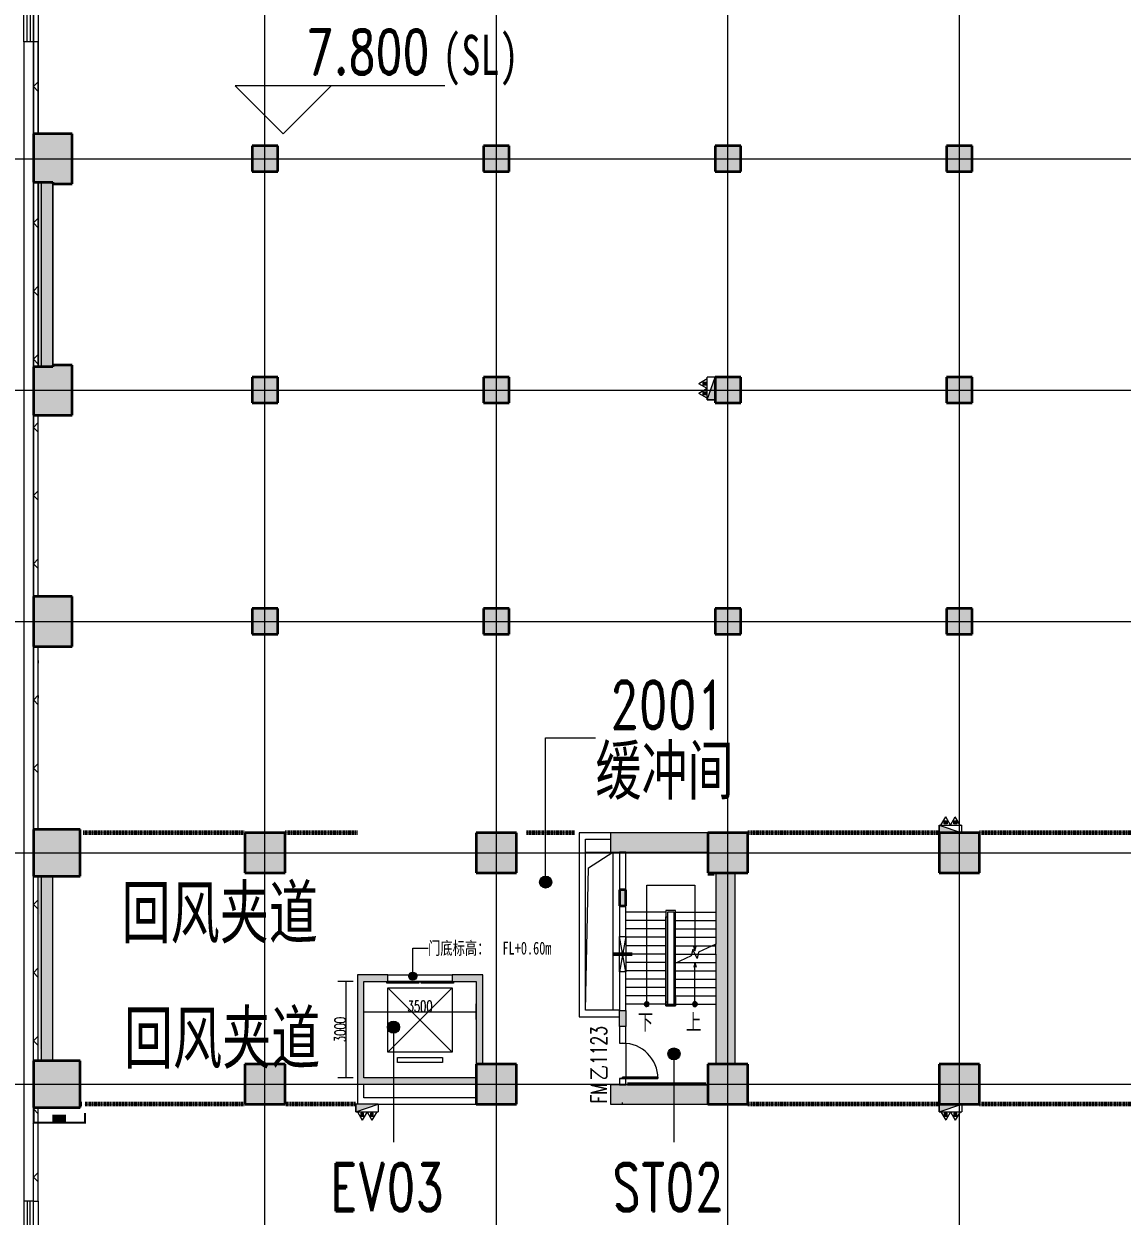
# Model space of a CAD drawing. Header units: millimetres. Extents: x -172041 to 399210, y -31706 to 192400.
# Drawn here: x -300 to 33864, y 39092 to 76200 of the extents above; entities that cross this region are included whole.
import ezdxf

# ---------------------------------------------------------------- set-up
doc = ezdxf.new("R2010")
doc.units = ezdxf.units.MM
for name, pattern in [('划线', [6.36, 3.18, -3.18]), ('架空线', [3.97, 2.38, -1.59]), ('轴网线', [22.04, 18.38, -1.83, 0, -1.83])]:
    doc.linetypes.add(name, pattern=pattern)
doc.layers.get('0').update_dxf_attribs({"color": 8})
doc.layers.get('Defpoints').update_dxf_attribs({"color": 8})
doc.layers.add('0-DIM', color=1, linetype='Continuous')
for name, color, linetype, lineweight in [('A-ANNO-DIMS', 8, 'Continuous', 9), ('A-ANNO-NOTE', 8, 'Continuous', 5), ('A-AREA', 8, 'Continuous', 5), ('A-AREA-IDEN', 8, 'Continuous', 9), ('A-DETL-GENF', 8, 'Continuous', 18), ('A-DOOR', 8, 'Continuous', 5), ('A-DOOR-IDEN', 8, 'Continuous', 9), ('A-DOOR-OPNG', 8, 'Continuous', 5), ('A-FLOR', 8, 'Continuous', 5), ('A-FLOR-HRAL', 8, 'Continuous', 5), ('A-GENM', 8, 'Continuous', 5), ('A-GLAZ', 8, 'Continuous', 5), ('A-WALL', 8, 'Continuous', 5), ('A-WALL-FNSH', 8, 'Continuous', 9), ('A-WALL-PATT', 8, 'Continuous', 9), ('G-ANNO-TEXT', 8, 'Continuous', 9), ('M-EQPM', 8, 'Continuous', 5), ('S-COLS', 8, 'Continuous', 5), ('S-GRID', 8, 'Continuous', 9), ('S-STRS', 8, 'Continuous', 5), ('S-STRS-MBND', 8, 'Continuous', 5)]:
    doc.layers.add(name, color=color, linetype=linetype, lineweight=lineweight)
doc.styles.add('Arial', font='arial.ttf', dxfattribs={"width": 0.5, "height": 200})
doc.styles.add('RomanD', font='romand__.ttf', dxfattribs={"width": 0.7, "height": 1500})
doc.styles.add('RomanD_1', font='romand__.ttf', dxfattribs={"width": 0.7, "height": 1400})
doc.styles.add('RomanD_2', font='romand__.ttf', dxfattribs={"width": 0.65, "height": 350})
doc.styles.add('RomanD_4', font='romand__.ttf', dxfattribs={"width": 0.7, "height": 500})
doc.styles.add('仿宋', font='', dxfattribs={"width": 0.7, "height": 500})
doc.styles.add('仿宋_2', font='', dxfattribs={"width": 0.7, "height": 1500})
doc.styles.add('仿宋_4', font='', dxfattribs={"width": 0.7, "height": 1600})
doc.styles.add('仿宋_7', font='', dxfattribs={"width": 0.7, "height": 1250})
doc.styles.add('仿宋_8', font='', dxfattribs={"width": 0.7, "height": 400})
doc.styles.add('微软雅黑', font='Microsoft YaHei.ttf', dxfattribs={"width": 0.7, "height": 500})
doc.styles.get('仿宋').set_extended_font_data('FangSong')
doc.styles.get('仿宋_2').set_extended_font_data('FangSong')
doc.styles.get('仿宋_4').set_extended_font_data('FangSong')
doc.styles.get('仿宋_7').set_extended_font_data('FangSong')
doc.styles.get('仿宋_8').set_extended_font_data('FangSong')
doc.dimstyles.new('0_5', dxfattribs={"dimscale": 304.8, "dimtxt": 351.251157, "dimasz": 0, "dimexe": 0.82021, "dimexo": 0.0625, "dimgap": 0, "dimtad": 1, "dimdec": 0, "dimzin": 0, "dimdsep": 46, "dimtxsty": 'RomanD_2', "dimblk1": 'NONE', "dimblk2": 'NONE', "dimsah": 1, "dimcen": 0.09, "dimazin": 0, "dimtfac": 1, "dimtdec": 4, "dimtix": 1, "dimtmove": 0, "dimatfit": 3, "dimfxl": 0.82021, "dimfxlon": 1, "dimtvp": 1, "dimtolj": 1, "dimtzin": 0, "dimlwd": 18, "dimlwe": 18, "dimarcsym": 2})
doc.dimstyles.new('HOOKUP-DIM', dxfattribs={"dimscale": 25, "dimtxt": 200, "dimasz": 2.5, "dimexe": 1.25, "dimexo": 0.625, "dimtad": 1, "dimdec": 0, "dimrnd": 5, "dimtxsty": 'Arial', "dimblk": 'ARCHTICK', "dimcen": 2.5, "dimclrt": 1, "dimadec": 0, "dimazin": 0, "dimtfac": 1, "dimtdec": 0, "dimtmove": 0, "dimatfit": 3, "dimfxl": 100, "dimtfill": 2, "dimtfillclr": 7, "dimarcsym": 1})
pattern_1 = [(45, (-5e-09, 2e-10), (-1060.66, 1060.66), []), (135, (-5e-09, 2e-10), (-1060.66, -1060.66), [])]

# ---------------------------------------------------------------- blocks, each defined once
blk = doc.blocks.new('X-ST-F3-02-C-001_HLP2_rvt-1-LAY-2F-1_500-A')
at = {"layer": 'S-COLS', "true_color": 0xc0c0c0}
for points in [[(700, 71225), (1200, 71225), (1200, 72775), (0, 72775), (0, 71275), (600, 71275), (600, 71225)], [(7600, 71600), (7600, 72400), (6800, 72400), (6800, 71600)], [(14800, 71600), (14800, 72400), (14000, 72400), (14000, 71600)], [(21200, 71600), (22000, 71600), (22000, 72400), (21200, 72400)], [(29200, 71600), (29200, 72400), (28400, 72400), (28400, 71600)], [(48, 64025), (1200, 64025), (1200, 65575), (600, 65575), (600, 65525), (0, 65525), (0, 64025)], [(7600, 64400), (7600, 65200), (6800, 65200), (6800, 64400)], [(14800, 64400), (14800, 65200), (14000, 65200), (14000, 64400)], [(21825, 64400), (22000, 64400), (22000, 65200), (21200, 65200), (21200, 64400)], [(29200, 64400), (29200, 65200), (28400, 65200), (28400, 64400)], [(0, 56825), (1200, 56825), (1200, 58375), (0, 58375)], [(7600, 57200), (7600, 58000), (6800, 58000), (6800, 57200)], [(14800, 57200), (14800, 58000), (14000, 58000), (14000, 57200)], [(21200, 57200), (22000, 57200), (22000, 58000), (21200, 58000)], [(29200, 57200), (29200, 58000), (28400, 58000), (28400, 57200)], [(600, 49675), (1450, 49675), (1450, 51125), (0, 51125), (0, 49675), (250, 49675)], [(7825, 49775), (7825, 51025), (6575, 51025), (6575, 49775)], [(15025, 49775), (15025, 51025), (13775, 51025), (13775, 49775)], [(21825, 49775), (22225, 49775), (22225, 51025), (20975, 51025), (20975, 49775), (21323, 49775)], [(29425, 49775), (29425, 51025), (28175, 51025), (28175, 49775)], [(18260, 48750), (18425, 48750), (18425, 49250), (18225, 49250), (18225, 48750)], [(600, 42475), (1450, 42475), (1450, 43925), (0, 43925), (0, 42475), (250, 42475)], [(7825, 42575), (7825, 43825), (6575, 43825), (6575, 42575)], [(13775, 42575), (15025, 42575), (15025, 43825), (13775, 43825), (13775, 43400)], [(21825, 42575), (22225, 42575), (22225, 43825), (20975, 43825), (20975, 42575), (21225, 42575)], [(29425, 42575), (29425, 43825), (28175, 43825), (28175, 42575)]]:
    blk.add_hatch(color=9, dxfattribs=at).paths.add_polyline_path(points, flags=0)
at = {"layer": 'S-COLS', "true_color": 0x808080}
blk.add_hatch(color=8, dxfattribs=at).paths.add_polyline_path([(18300, 44990), (18425, 44990), (18425, 45490), (18225, 45490), (18225, 44990)], flags=0)
at = {"layer": 'S-COLS', "color": 7, "lineweight": 35}
for p, q in [((1200, 72775), (0, 72775)), ((0, 72775), (0, 71275)), ((1200, 71225), (1200, 72775)), ((7600, 72400), (6800, 72400)), ((6800, 72400), (6800, 71600)), ((7600, 71600), (7600, 72400)), ((14800, 72400), (14000, 72400)), ((14000, 72400), (14000, 71600)), ((14800, 71600), (14800, 72400)), ((22000, 72400), (21200, 72400)), ((21200, 72400), (21200, 71600)), ((22000, 71600), (22000, 72400)), ((29200, 72400), (28400, 72400)), ((28400, 72400), (28400, 71600)), ((29200, 71600), (29200, 72400)), ((0, 71275), (600, 71275)), ((600, 71275), (600, 71225)), ((6800, 71600), (7600, 71600)), ((14000, 71600), (14800, 71600)), ((21200, 71600), (22000, 71600)), ((28400, 71600), (29200, 71600)), ((600, 71225), (1200, 71225)), ((600, 65525), (0, 65525)), ((0, 65525), (0, 64025)), ((1200, 65575), (600, 65575)), ((600, 65575), (600, 65525)), ((1200, 64025), (1200, 65575)), ((7600, 65200), (6800, 65200)), ((6800, 65200), (6800, 64400)), ((7600, 64400), (7600, 65200)), ((14800, 65200), (14000, 65200)), ((14000, 65200), (14000, 64400)), ((14800, 64400), (14800, 65200)), ((22000, 65200), (21200, 65200)), ((21200, 65200), (21200, 64400)), ((22000, 64400), (22000, 65200)), ((29200, 65200), (28400, 65200)), ((28400, 65200), (28400, 64400)), ((29200, 64400), (29200, 65200)), ((6800, 64400), (7600, 64400)), ((14000, 64400), (14800, 64400)), ((21200, 64400), (22000, 64400)), ((28400, 64400), (29200, 64400)), ((0, 64025), (1200, 64025)), ((1200, 58375), (0, 58375)), ((0, 58375), (0, 56825)), ((1200, 56825), (1200, 58375)), ((7600, 58000), (6800, 58000)), ((6800, 58000), (6800, 57200)), ((7600, 57200), (7600, 58000)), ((14800, 58000), (14000, 58000)), ((14000, 58000), (14000, 57200)), ((14800, 57200), (14800, 58000)), ((22000, 58000), (21200, 58000)), ((21200, 58000), (21200, 57200)), ((22000, 57200), (22000, 58000)), ((29200, 58000), (28400, 58000)), ((28400, 58000), (28400, 57200)), ((29200, 57200), (29200, 58000)), ((6800, 57200), (7600, 57200)), ((14000, 57200), (14800, 57200)), ((21200, 57200), (22000, 57200)), ((28400, 57200), (29200, 57200)), ((0, 56825), (1200, 56825)), ((1450, 51125), (0, 51125)), ((0, 51125), (0, 49675)), ((1450, 49675), (1450, 51125)), ((7825, 51025), (6575, 51025)), ((6575, 51025), (6575, 49775)), ((7825, 49775), (7825, 51025)), ((15025, 51025), (13775, 51025)), ((13775, 51025), (13775, 49775)), ((15025, 49775), (15025, 51025)), ((22225, 51025), (20975, 51025)), ((20975, 51025), (20975, 49775)), ((22225, 49775), (22225, 51025)), ((29425, 51025), (28175, 51025)), ((28175, 51025), (28175, 49775)), ((29425, 49775), (29425, 51025)), ((6575, 49775), (7825, 49775)), ((13775, 49775), (15025, 49775)), ((20975, 49775), (22225, 49775)), ((28175, 49775), (29425, 49775)), ((0, 49675), (1450, 49675)), ((18225, 49250), (18225, 48750)), ((18425, 49250), (18225, 49250)), ((18425, 48750), (18425, 49250)), ((18225, 48750), (18425, 48750)), ((1450, 43925), (0, 43925)), ((0, 43925), (0, 42475)), ((1450, 42475), (1450, 43925)), ((7825, 43825), (6575, 43825)), ((6575, 43825), (6575, 42575)), ((7825, 42575), (7825, 43825)), ((15025, 43825), (13775, 43825)), ((13775, 43825), (13775, 42575)), ((15025, 42575), (15025, 43825)), ((22225, 43825), (20975, 43825)), ((20975, 43825), (20975, 42575)), ((22225, 42575), (22225, 43825)), ((29425, 43825), (28175, 43825)), ((28175, 43825), (28175, 42575)), ((29425, 42575), (29425, 43825)), ((0, 42475), (1450, 42475)), ((6575, 42575), (7825, 42575)), ((13775, 42575), (15025, 42575)), ((20975, 42575), (22225, 42575)), ((28175, 42575), (29425, 42575))]:
    blk.add_line(p, q, dxfattribs=at)
at = {"layer": 'S-COLS', "color": 7, "lineweight": 15}
for p, q in [((18225, 44990), (18225, 45490)), ((18225, 45490), (18425, 45490)), ((18425, 45490), (18425, 44990)), ((18425, 44990), (18225, 44990))]:
    blk.add_line(p, q, dxfattribs=at)
blk = doc.blocks.new('栏杆扶手 - 栏杆扶手-866605-LAY-2F-1_500-A')
at = {"layer": 'A-FLOR-HRAL', "lineweight": 15}
for p, q in [((19675, 48600), (19675, 48410)), ((19975, 48600), (19675, 48600)), ((19725, 48550), (19725, 48410)), ((19925, 48550), (19725, 48550)), ((19925, 46947), (19925, 48550)), ((19975, 48550), (19975, 48600)), ((19975, 48550), (19975, 48600)), ((19975, 48550), (19975, 48600)), ((19975, 46970), (19975, 48550))]:
    blk.add_line(p, q, dxfattribs=at)
blk = doc.blocks.new('顶部扶栏类型 - 顶部扶栏_内部_-866613-LAY-2F-1_500-A')
at = {"layer": 'A-FLOR-HRAL', "lineweight": 15}
for p, q in [((19675, 48410), (19725, 48410)), ((19675, 45765), (19675, 48410)), ((19725, 48410), (19725, 45765)), ((19675, 45765), (19725, 45765)), ((19675, 45640), (19675, 45765)), ((19725, 45765), (19725, 45690)), ((19725, 45690), (19800, 45690)), ((19800, 45690), (19925, 45690)), ((19975, 45690), (19975, 45640)), ((19800, 45640), (19675, 45640)), ((19975, 45640), (19800, 45640))]:
    blk.add_line(p, q, dxfattribs=at)
blk = doc.blocks.new('顶部扶栏类型 - 顶部扶栏_内部_-V7-LAY-2F-1_500-A')
at = {"layer": 'A-FLOR-HRAL', "lineweight": 15}
for p, q in [((19675, 48410), (19675, 45765)), ((19725, 48410), (19725, 45765)), ((19675, 45765), (19675, 45640)), ((19700, 45690), (19800, 45690)), ((19800, 45690), (19925, 45690)), ((19975, 45690), (19975, 45640)), ((19675, 45640), (19800, 45640)), ((19800, 45640), (19975, 45640))]:
    blk.add_line(p, q, dxfattribs=at)
blk = doc.blocks.new('顶部扶栏类型 - 顶部扶栏_内部_-866700-LAY-2F-1_500-A')
at = {"layer": 'A-FLOR-HRAL', "lineweight": 15}
for p, q in [((19925, 45910), (19975, 45910)), ((19925, 45690), (19925, 45910)), ((19975, 45690), (19925, 45690)), ((19975, 45910), (19975, 45690))]:
    blk.add_line(p, q, dxfattribs=at)
blk = doc.blocks.new('顶部扶栏类型 - 顶部扶栏_内部_-V8-LAY-2F-1_500-A')
at = {"layer": 'A-FLOR-HRAL', "lineweight": 15}
for p, q in [((19975, 46970), (19925, 46947)), ((19925, 45690), (19925, 46947)), ((19975, 45690), (19975, 46970)), ((19925, 45690), (19975, 45690))]:
    blk.add_line(p, q, dxfattribs=at)
blk = doc.blocks.new('上楼梯路径-C - 顺砌剖面-1881070-LAY-2F-1_500-A')
at = {"layer": 'A-DETL-GENF', "true_color": 0x808080}
blk.add_hatch(color=8, dxfattribs=at).paths.add_polyline_path([(0, 75), (-38, 65), (-65, 37), (-75, 0), (-65, -38), (-53, -53), (-19, -72), (19, -72), (53, -53), (72, -19), (72, 10), (65, 37), (53, 53), (19, 72)], flags=0)
at = {"layer": 'A-DETL-GENF'}
for p, q in [((0, 1300), (-39, 1155)), ((0, 75), (0, 1300)), ((0, 1300), (39, 1155)), ((0, 0), (0, 75))]:
    blk.add_line(p, q, dxfattribs=at)
for start, end in [(90, 270), (270, 90)]:
    blk.add_arc((0, 0), 75, start, end, dxfattribs=at)
blk = doc.blocks.new('下楼梯路径-C - 顺砌剖面-1882375-LAY-2F-1_500-A')
at = {"layer": 'A-DETL-GENF', "true_color": 0x808080}
blk.add_hatch(color=8, dxfattribs=at).paths.add_polyline_path([(619, -1180), (626, -1198), (654, -1226), (691, -1236), (729, -1226), (756, -1198), (766, -1161), (756, -1123), (741, -1106), (711, -1088), (682, -1088), (654, -1096), (626, -1123), (619, -1142)], flags=0)
at = {"layer": 'A-DETL-GENF'}
for p, q in [((-964, 339), (-1109, 378)), ((-3009, -1161), (-3009, 339)), ((-3009, 339), (-964, 339)), ((-964, 339), (-1109, 300)), ((619, -1161), (-3009, -1161)), ((691, -1161), (619, -1161))]:
    blk.add_line(p, q, dxfattribs=at)
for start, end in [(360, 180), (180, 360)]:
    blk.add_arc((691, -1161), 75, start, end, dxfattribs=at)
blk = doc.blocks.new('AR-F3-00-STA-001_HLP2_rvt-1-LAY-2F-1_500-A')
at = {"layer": 'S-STRS', "lineweight": 15}
for p, q in [((19675, 48550), (18425, 48550)), ((19675, 48290), (18425, 48290)), ((19975, 48550), (21225, 48550)), ((19975, 48290), (21225, 48290)), ((19675, 48030), (18425, 48030)), ((19975, 48030), (21225, 48030)), ((19675, 47770), (18425, 47770)), ((19675, 47510), (18425, 47510)), ((19975, 47770), (21225, 47770)), ((19975, 47510), (21133, 47510)), ((21133, 47510), (21225, 47510)), ((21225, 47510), (21225, 47553)), ((21225, 47250), (21225, 47510)), ((19675, 47250), (18425, 47250)), ((19975, 47250), (20475, 47250)), ((20475, 47250), (20575, 47250)), ((20575, 47250), (20675, 47250)), ((20675, 47250), (21225, 47250)), ((19675, 46990), (18425, 46990)), ((19975, 46990), (20017, 46990)), ((20017, 46990), (21225, 46990)), ((19675, 46730), (18425, 46730)), ((19675, 46470), (18425, 46470)), ((19975, 46730), (21225, 46730)), ((19975, 46470), (21225, 46470)), ((19675, 46210), (18425, 46210)), ((19975, 46210), (21225, 46210)), ((19675, 45950), (18425, 45950)), ((19000, 45690), (18425, 45690)), ((19015, 45690), (19000, 45690)), ((19145, 45690), (19020, 45690)), ((19675, 45690), (19150, 45690)), ((19975, 45950), (21225, 45950)), ((19975, 45690), (20500, 45690)), ((20510, 45690), (20650, 45690)), ((20650, 45690), (21225, 45690)), ((18425, 44475), (18425, 43415))]:
    blk.add_line(p, q, dxfattribs=at)
at = {"layer": 'S-STRS', "linetype": '架空线', "lineweight": 15}
for p, q in [((19675, 48550), (18425, 48550)), ((19675, 48290), (18425, 48290)), ((19975, 48550), (21225, 48550)), ((19975, 48290), (21225, 48290)), ((19675, 48030), (18425, 48030)), ((19975, 48030), (21225, 48030)), ((19675, 47770), (18425, 47770)), ((19675, 47510), (18425, 47510)), ((19975, 47770), (21225, 47770)), ((19975, 47510), (21133, 47510)), ((21133, 47510), (21225, 47510)), ((19675, 47250), (18425, 47250)), ((19975, 47250), (20475, 47250)), ((20475, 47250), (20575, 47250)), ((20575, 47250), (20675, 47250)), ((20675, 47250), (21225, 47250)), ((19675, 46990), (18425, 46990)), ((19975, 46990), (20017, 46990)), ((20017, 46990), (21225, 46990)), ((19675, 46730), (18425, 46730)), ((19675, 46470), (18425, 46470)), ((19975, 46730), (21225, 46730)), ((19975, 46470), (21225, 46470)), ((19675, 46210), (18425, 46210)), ((19975, 46210), (21225, 46210)), ((19675, 45950), (18425, 45950)), ((19000, 45690), (18425, 45690)), ((19015, 45690), (19000, 45690)), ((19145, 45690), (19020, 45690)), ((19675, 45690), (19150, 45690)), ((19975, 45950), (21225, 45950)), ((19975, 45690), (20500, 45690)), ((20510, 45690), (20650, 45690)), ((20650, 45690), (21225, 45690))]:
    blk.add_line(p, q, dxfattribs=at)
at = {"layer": 'S-STRS-MBND', "lineweight": 15}
for p, q in [((21225, 47553), (20688, 47303)), ((20462, 47197), (19925, 46947)), ((20509, 47392), (20462, 47197)), ((20641, 47108), (20509, 47392)), ((20688, 47303), (20641, 47108))]:
    blk.add_line(p, q, dxfattribs=at)
at = {"lineweight": 15, "rotation": 269.9999999999996}
blk.add_blockref('下楼梯路径-C - 顺砌剖面-1882375-LAY-2F-1_500-A', (20236, 46381), dxfattribs=at)
at = {"color": 163, "lineweight": 15, "true_color": 0x667fcc}
for name in ['栏杆扶手 - 栏杆扶手-866605-LAY-2F-1_500-A', '顶部扶栏类型 - 顶部扶栏_内部_-866613-LAY-2F-1_500-A', '顶部扶栏类型 - 顶部扶栏_内部_-V7-LAY-2F-1_500-A', '顶部扶栏类型 - 顶部扶栏_内部_-V8-LAY-2F-1_500-A', '顶部扶栏类型 - 顶部扶栏_内部_-866700-LAY-2F-1_500-A']:
    blk.add_blockref(name, (0, 0), dxfattribs=at)
at = {"lineweight": 15}
blk.add_blockref('上楼梯路径-C - 顺砌剖面-1881070-LAY-2F-1_500-A', (20575, 45690), dxfattribs=at)
at = {"layer": 'A-ANNO-NOTE', "color": 7, "lineweight": 15, "char_height": 500, "width": 673.42, "attachment_point": 1, "style": '仿宋'}
for s, insert in [('\\f仿宋|b0|i0|c134|p49|;\\W.7;下', (18798, 45386)), ('\\f仿宋|b0|i0|c134|p49|;\\W.7;上', (20298, 45386))]:
    blk.add_mtext(s, dxfattribs=dict(at, insert=insert))
blk = doc.blocks.new('电梯门_客梯 - 2T洁净货梯-4055745-LAY-2F-1_500-A')
at = {"layer": 'A-DOOR'}
for p, q in [((-1035, -160), (-1035, -140)), ((-1035, -140), (-35, -140)), ((-35, -160), (-1035, -160)), ((-1000, -100), (1000, -100)), ((1000, -300), (-1000, -2300)), ((-1000, -300), (1000, -2300)), ((-1000, -2300), (-1000, -300)), ((-1000, -300), (1000, -300)), ((-35, -140), (-35, -160)), ((35, -160), (35, -140)), ((35, -140), (1035, -140)), ((1035, -160), (35, -160)), ((1000, -300), (1000, -2300)), ((1035, -140), (1035, -160)), ((1000, -2300), (-1000, -2300)), ((-700, -2630), (-700, -2465)), ((-700, -2465), (700, -2465)), ((700, -2465), (700, -2630)), ((700, -2630), (-700, -2630))]:
    blk.add_line(p, q, dxfattribs=at)
blk = doc.blocks.new('单扇平开防火门_带观察窗 - FM乙1123-4703350-LAY-2F-1_500-A')
at = {"layer": 'A-DOOR'}
for p, q in [((550, 1100), (510, 1100)), ((510, 1100), (510, 0)), ((510, 1100), (550, 1100)), ((510, 900), (510, 1100)), ((510, 700), (510, 900)), ((550, 0), (550, 1100)), ((550, 1100), (550, 900)), ((550, 900), (550, 700)), ((510, 0), (510, 700)), ((550, 700), (550, 0)), ((510, 0), (550, 0)), ((550, 0), (510, 0))]:
    blk.add_line(p, q, dxfattribs=at)
blk.add_arc((550, 0), 1100, 90, 180, dxfattribs=at)
at = {"layer": 'A-DOOR-OPNG'}
for p, q in [((-550, -100), (-550, 100)), ((550, -99), (550, 100))]:
    blk.add_line(p, q, dxfattribs=at)
blk = doc.blocks.new('楼板洞口-A - H-无翻边-V44-LAY-2F-1_500-A')
at = {"layer": 'A-GENM'}
for p, q in [((0, 4925), (775, 4925)), ((85, 4432.5), (850, 4925)), ((850, 4925), (850, 0)), ((0, 0), (85, 4432.5))]:
    blk.add_line(p, q, dxfattribs=at)
blk = doc.blocks.new('三列窗 - XC3612_A_-4606072-LAY-2F-1_500-A')
at = {"layer": 'A-GLAZ'}
for p, q in [((-1760, -150), (-1760, 150)), ((-1760, 150), (-587, 150)), ((-1760, 50), (-587, 50)), ((-587, 150), (-587, -150)), ((587, 150), (-587, 150)), ((-587, 150), (-587, -150)), ((587, 50), (-587, 50)), ((587, 150), (587, -150)), ((1760, 150), (587, 150)), ((587, -150), (587, 150)), ((1760, 50), (587, 50)), ((1760, -150), (1760, 150)), ((-587, -50), (-1760, -50)), ((-587, -150), (-1025, -150)), ((-587, -50), (587, -50)), ((-587, -150), (587, -150)), ((587, -50), (1760, -50)), ((587, -150), (1760, -150))]:
    blk.add_line(p, q, dxfattribs=at)
blk = doc.blocks.new('室内消火栓箱_带灭火器__左右式_ - SG24D65-P-V55-LAY-2F-1_500-A')
at = {"layer": 'A-DETL-GENF', "lineweight": 5}
blk.add_hatch(color=256, dxfattribs=at).paths.add_polyline_path([(-350, -240), (350, 0), (-350, 0)], flags=0)
h = blk.add_hatch(color=256, dxfattribs=at)
h.paths.add_polyline_path([(-195, -370), (-105, -370), (-105, -280), (-195, -280)], flags=0)
h.paths.add_polyline_path([(105, -280), (105, -370), (195, -370), (195, -280)], flags=0)
for p, q in [((-350, -240), (350, 0)), ((-350, -240), (-350, 0)), ((-350, 0), (-350, -240)), ((-350, -240), (350, 0)), ((-350, -240), (350, -240)), ((-300, -240), (-150, -500)), ((-105, -280), (-195, -280)), ((-195, -280), (-195, -370)), ((-195, -370), (-105, -370)), ((0, -240), (-150, -500)), ((-105, -370), (-105, -280)), ((0, -240), (150, -500)), ((195, -280), (105, -280)), ((105, -280), (105, -370)), ((105, -370), (195, -370)), ((300, -240), (150, -500)), ((195, -370), (195, -280))]:
    blk.add_line(p, q, dxfattribs=at)
at = {"layer": 'M-EQPM'}
blk.add_line((350, 0), (350, -240), dxfattribs=at)
blk = doc.blocks.new('室内消火栓箱_带灭火器__左右式_ - SG24D65-P-V57-LAY-2F-1_500-A')
at = {"layer": 'A-DETL-GENF', "lineweight": 5}
blk.add_hatch(color=256, dxfattribs=at).paths.add_polyline_path([(-350, -240), (350, 0), (-350, 0)], flags=0)
h = blk.add_hatch(color=256, dxfattribs=at)
h.paths.add_polyline_path([(-105, -370), (-105, -280), (-195, -280), (-195, -370)], flags=0)
h.paths.add_polyline_path([(105, -370), (195, -370), (195, -280), (105, -280)], flags=0)
for p, q in [((350, 0), (-350, 0)), ((-350, -240), (350, 0)), ((-350, -240), (-350, 0)), ((-350, 0), (-350, -240)), ((-350, -240), (350, 0)), ((350, 0), (-350, 0)), ((-350, -240), (350, -240)), ((-300, -240), (-150, -500)), ((-105, -280), (-195, -280)), ((-195, -280), (-195, -370)), ((-195, -370), (-105, -370)), ((0, -240), (-150, -500)), ((-105, -370), (-105, -280)), ((0, -240), (150, -500)), ((195, -280), (105, -280)), ((105, -280), (105, -370)), ((105, -370), (195, -370)), ((300, -240), (150, -500)), ((195, -370), (195, -280))]:
    blk.add_line(p, q, dxfattribs=at)
at = {"layer": 'M-EQPM'}
blk.add_line((350, 0), (350, -240), dxfattribs=at)
blk = doc.blocks.new('室内消火栓箱_带灭火器__左右式_ - SG24D65-P-4299218-LAY-2F-1_500-A')
at = {"layer": 'A-DETL-GENF', "lineweight": 5}
blk.add_hatch(color=256, dxfattribs=at).paths.add_polyline_path([(-350, 240), (-350, 0), (350, 0), (-125, 163)], flags=0)
h = blk.add_hatch(color=256, dxfattribs=at)
h.paths.add_polyline_path([(-105, 370), (-195, 370), (-195, 280), (-105, 280)], flags=0)
h.paths.add_polyline_path([(105, 370), (105, 280), (195, 280), (195, 370)], flags=0)
for p, q in [((-300, 240), (-150, 500)), ((0, 240), (-150, 500)), ((0, 240), (150, 500)), ((300, 240), (150, 500)), ((-350, 240), (350, 240)), ((-350, 240), (350, 0)), ((-350, 240), (-350, 0)), ((-350, 240), (350, 0)), ((-350, 0), (-350, 240)), ((-195, 370), (-105, 370)), ((-195, 280), (-195, 370)), ((-105, 280), (-195, 280)), ((-105, 370), (-105, 280)), ((105, 280), (105, 370)), ((105, 370), (195, 370)), ((195, 280), (105, 280)), ((195, 370), (195, 280))]:
    blk.add_line(p, q, dxfattribs=at)
at = {"layer": 'M-EQPM'}
blk.add_line((350, 0), (350, 240), dxfattribs=at)
blk = doc.blocks.new('三列窗 - XC3612_A_-V49-LAY-2F-1_500-A')
at = {"layer": 'A-GLAZ'}
for p, q in [((-1760, -150), (-1760, 150)), ((-1760, 150), (-587, 150)), ((-1760, 50), (-587, 50)), ((-587, 150), (-587, -150)), ((587, 150), (-587, 150)), ((-587, 150), (-587, -150)), ((587, 50), (-587, 50)), ((587, 150), (587, -150)), ((1760, 150), (587, 150)), ((587, -150), (587, 150)), ((1760, 50), (587, 50)), ((1760, -150), (1760, 150)), ((-587, -50), (-1760, -50)), ((-587, -150), (-1760, -150)), ((-587, -50), (587, -50)), ((-587, -150), (587, -150)), ((587, -50), (1760, -50)), ((587, -150), (1025, -150))]:
    blk.add_line(p, q, dxfattribs=at)
blk = doc.blocks.new('单扇固定窗 - C1212-V67-LAY-2F-1_500-A')
at = {"layer": 'A-GLAZ'}
for p, q in [((-590, -55), (-500, -55)), ((500, -55), (590, -55))]:
    blk.add_line(p, q, dxfattribs=at)
blk = doc.blocks.new('矩形墙洞-D - F01-V77-LAY-2F-1_500-A')
at = {"layer": 'A-GENM'}
for p, q in [((-425, -100), (-425, 100)), ((-425, 100), (675, 100)), ((675, -100), (-425, 100)), ((-425, -100), (675, 100)), ((675, 100), (675, -100)), ((675, -100), (-425, -100))]:
    blk.add_line(p, q, dxfattribs=at)
at = {"layer": 'A-GENM', "color": 7, "lineweight": 50}
blk.add_line((125, 300), (125, -300), dxfattribs=at)
blk = doc.blocks.new('DIMBLOCK9-LAY-2F-1_500-A')
at = {"layer": 'A-ANNO-DIMS', "color": 0, "lineweight": 18, "transparency": 16777216}
for p, q in [((10275, 45217), (10275, 45698)), ((13775, 45217), (13775, 45698)), ((10275, 45448), (13775, 45448))]:
    blk.add_line(p, q, dxfattribs=at)
at = {"layer": 'Defpoints', "color": 0, "transparency": 16777216}
for p in [(13775, 45448), (10275, 45198), (13775, 45198)]:
    blk.add_point(p, dxfattribs=at)
at = {"layer": 'A-ANNO-DIMS', "color": 0, "lineweight": 18, "transparency": 16777216, "insert": (12025, 45623), "char_height": 350, "width": 972.7, "attachment_point": 5, "style": 'RomanD_2'}
blk.add_mtext('\\A1;3500', dxfattribs=at)
blk = doc.blocks.new('_None')
blk = doc.blocks.new('DIMBLOCK10-LAY-2F-1_500-A')
at = {"layer": 'A-ANNO-DIMS', "color": 0, "lineweight": 18, "transparency": 16777216}
for p, q in [((9947, 46400), (9466, 46400)), ((9716, 46400), (9716, 43400)), ((9947, 43400), (9466, 43400))]:
    blk.add_line(p, q, dxfattribs=at)
at = {"layer": 'Defpoints', "color": 0, "transparency": 16777216}
for p in [(9966, 46400), (9716, 43400), (9966, 43400)]:
    blk.add_point(p, dxfattribs=at)
at = {"layer": 'A-ANNO-DIMS', "color": 0, "lineweight": 18, "transparency": 16777216, "insert": (9541, 44900), "char_height": 350, "width": 972.7, "attachment_point": 5, "rotation": 90, "style": 'RomanD_2'}
blk.add_mtext('\\A1;3000', dxfattribs=at)
blk = doc.blocks.new('高程点-说明仿宋-2 - 高程点-说明仿宋-2-1141479-LAY-2F-1_500-A')
at = {"layer": 'A-ANNO-NOTE', "lineweight": 18}
for p, q in [((10.062, 2.987), (-2.987, 2.987)), ((0, 0), (-2.987, 2.987)), ((0, 0), (2.987, 2.987))]:
    blk.add_line(p, q, dxfattribs=at)
blk = doc.blocks.new('_ArchTick')
at = {"color": 0, "linetype": 'ByBlock', "const_width": 0.15}
blk.add_lwpolyline([(-0.5, -0.5), (0.5, 0.5)], dxfattribs=at)
blk = doc.blocks.new('*D595')
at = {"layer": '0-DIM', "color": 0, "linetype": 'ByBlock', "lineweight": -2, "transparency": 16777216}
for p, q in [((0, 42459), (0, 41981)), ((0, 42012), (1600, 42012)), ((1600, 42297), (1600, 41981))]:
    blk.add_line(p, q, dxfattribs=at)
at = {"layer": 'Defpoints', "color": 0, "transparency": 16777216}
for p in [(0, 42475), (1600, 42312), (1600, 42012)]:
    blk.add_point(p, dxfattribs=at)
at = {"layer": '0-DIM', "color": 0, "lineweight": -2, "transparency": 16777216, "xscale": 62.5, "yscale": 62.5, "zscale": 62.5, "rotation": 180}
blk.add_blockref('_ArchTick', (0, 42012), dxfattribs=at)
at = {"layer": '0-DIM', "color": 0, "lineweight": -2, "transparency": 16777216, "xscale": 62.5, "yscale": 62.5, "zscale": 62.5}
blk.add_blockref('_ArchTick', (1600, 42012), dxfattribs=at)
at = {"layer": '0-DIM', "color": 1, "transparency": 16777216, "insert": (800, 42130), "char_height": 200, "attachment_point": 5, "style": 'Arial', "bg_fill": 1, "box_fill_scale": 1.1, "bg_fill_color": 7, "bg_fill_transparency": 0}
blk.add_mtext('1600', dxfattribs=at)

msp = doc.modelspace()

# ---------------------------------------------------------------- hatches: boundary and pattern name
at = {"layer": 'A-AREA-IDEN', "lineweight": 18}
h = msp.add_hatch(color=256, dxfattribs=at)
edge = h.paths.add_edge_path(flags=0)
edge.add_arc((15931.6, 49490), 187.5, 0, 360)
h = msp.add_hatch(color=256, dxfattribs=at)
edge = h.paths.add_edge_path(flags=0)
edge.add_arc((11197.8, 44973), 187.5, 0, 360)
h = msp.add_hatch(color=256, dxfattribs=at)
edge = h.paths.add_edge_path(flags=0)
edge.add_arc((19923.3, 44141.8), 187.5, 0, 360)
at = {"layer": 'A-WALL-PATT', "lineweight": 5}
h = msp.add_hatch(dxfattribs=at)
h.set_pattern_fill('FP_12', color=256, style=0, pattern_type=2)
h.set_pattern_definition(pattern_1)
h.paths.add_polyline_path([(56.5, 1450), (150, 1450), (150, 3600), (0, 3600), (0, 1450)], flags=0)
h.paths.add_polyline_path([(0, 7975), (150, 7975), (150, 10800), (0, 10800), (0, 8075)], flags=0)
h.paths.add_polyline_path([(150, 15175), (150, 20825), (0, 20825), (0, 15175), (144.6, 15175)], flags=0)
h.paths.add_polyline_path([(0, 29575), (150, 29575), (150, 35225), (0, 35225)], flags=0)
h.paths.add_polyline_path([(1, 39560), (150, 39560), (150, 42475), (0, 42475), (0, 39560)], flags=0)
h.paths.add_polyline_path([(150, 43925), (150, 49675), (0, 49675), (0, 43925), (131.9, 43925)], flags=0)
h.paths.add_polyline_path([(101.9, 51125), (150, 51125), (150, 56825), (0, 56825), (0, 51125)], flags=0)
h.paths.add_polyline_path([(71.8, 58375), (150, 58375), (150, 64025), (0, 64025), (0, 58375)], flags=0)
h.paths.add_polyline_path([(42.1, 65525), (150, 65525), (150, 71275), (0, 71275), (0, 65525)], flags=0)
h.paths.add_polyline_path([(1, 72775), (150, 72775), (150, 75640), (0, 75640), (0, 72775)], flags=0)
h.paths.add_polyline_path([(0, 79975), (150, 79975), (150, 85625), (0, 85625)], flags=0)
h.paths.add_polyline_path([(150, 87125), (150, 92875), (0, 92875), (0, 87125), (67.3, 87125)], flags=0)
for points in [[(600, 65525), (600, 71275), (150, 71275), (150, 65525)], [(18425, 50425), (20975, 50425), (20975, 51025), (17950, 51025), (17950, 50425), (18381.6, 50425)], [(21346.9, 43825), (21825, 43825), (21825, 49775), (21225, 49775), (21225, 43825), (21345, 43825)], [(250, 43925), (600, 43925), (600, 49675), (177.5, 49675), (179.8, 49208.5), (173.2, 49252.5), (192.8, 44236.2), (209.1, 44306.6), (211.2, 43925)], [(10227.6, 43200), (10275, 43200), (10275, 46400), (10075, 46400), (10075, 43200)], [(13803.3, 43825), (13975, 43825), (13975, 46400), (13775, 46400), (13775, 43825)], [(10275, 43200), (13775, 43200), (13775, 43400), (10275, 43400)], [(18425, 42575), (20975, 42575), (20975, 43175), (17950, 43175), (17950, 42575)]]:
    msp.add_hatch(color=256, dxfattribs=at).paths.add_polyline_path(points, flags=0)
h = msp.add_hatch(color=256, dxfattribs=at)
h.paths.add_polyline_path([(13975, 46400), (13975, 46600), (13025, 46600), (13025, 46400), (13775, 46400)], flags=0)
h.paths.add_polyline_path([(10075, 46400), (11025, 46400), (11025, 46600), (10075, 46600), (10075, 46425)], flags=0)
h = msp.add_hatch(dxfattribs=at)
h.set_pattern_fill('FP_12', color=256, style=0, pattern_type=2)
h.set_pattern_definition(pattern_1)
h.paths.add_polyline_path([(20975, 43175), (20975, 43231), (18481, 43231), (18481, 43175)], flags=0)
at = {"layer": 'G-ANNO-TEXT'}
h = msp.add_hatch(color=256, dxfattribs=at)
edge = h.paths.add_edge_path(flags=0)
edge.add_arc((11795.8, 46561.1), 125, 0, 360)

# ---------------------------------------------------------------- linework, layer by layer
at = {"layer": 'A-AREA', "linetype": '划线', "lineweight": 60}
for p, q in [((6575, 51025), (1550, 51025)), ((10075, 51025), (7825, 51025)), ((16825, 51025), (15325, 51025)), ((28175, 51025), (22225, 51025)), ((35375, 51025), (29425, 51025)), ((1500, 42575), (1450, 42575)), ((6575, 42575), (1600, 42575)), ((10025, 42575), (7825, 42575)), ((28175, 42575), (22225, 42575)), ((35375, 42575), (29425, 42575))]:
    msp.add_line(p, q, dxfattribs=at)
at = {"layer": 'A-AREA-IDEN', "lineweight": 18}
for p, q in [((15931.6, 53982), (17480.3, 53982)), ((15931.6, 49490), (15931.6, 53982)), ((11197.8, 44973), (11197.8, 41394.7)), ((19923.3, 44141.8), (19923.3, 41394.7))]:
    msp.add_line(p, q, dxfattribs=at)
for centre in [(15931.6, 49490), (11197.8, 44973), (19923.3, 44141.8)]:
    msp.add_circle(centre, 187.5, dxfattribs=at)
at = {"layer": 'A-FLOR'}
for p, q in [((17175, 50425), (17950, 50425)), ((18025, 50425), (18025, 45500)), ((18425, 44475), (18425, 43415))]:
    msp.add_line(p, q, dxfattribs=at)
at = {"layer": 'A-WALL'}
for p, q in [((150, 78425), (150, 72775)), ((150, 71275), (150, 65525)), ((250, 65525), (250, 71275)), ((600, 71225), (600, 65575)), ((150, 64025), (150, 64025)), ((18425, 50425), (18225, 50425)), ((250, 43925), (250, 49675)), ((20975, 49719), (21169, 49719)), ((18225, 46700), (18225, 47800)), ((18425, 47800), (18425, 46700)), ((11025, 46600), (13025, 46600)), ((13025, 46400), (11025, 46400)), ((10075, 43200), (10275, 43200)), ((18225, 43175), (18425, 43175)), ((20919, 43231), (18481, 43231)), ((18481, 43175), (20975, 43175)), ((18325, 42575), (18325, 42625)), ((150, 39560), (150, 36775))]:
    msp.add_line(p, q, dxfattribs=at)
at = {"layer": 'A-WALL', "lineweight": 9}
for p, q in [((0, 72775), (0, 75640)), ((0, 75640), (0, 72775)), ((150, 75640), (1, 75640)), ((150, 72775), (150, 75640)), ((0, 71275), (0, 65525)), ((0, 65525), (0, 71275)), ((0, 71275), (0, 65525)), ((150, 65525), (150, 71275)), ((600, 65575), (600, 71225)), ((0, 58375), (0, 64025)), ((0, 64025), (0, 58375)), ((150, 58375), (150, 64025)), ((0, 51125), (0, 56825)), ((0, 56825), (0, 51125)), ((150, 51125), (150, 56825)), ((17950, 51025), (16975, 51025)), ((16975, 51025), (16975, 45300)), ((20975, 51025), (17950, 51025)), ((17950, 51025), (17950, 50425)), ((17175, 50825), (17950, 50825)), ((17175, 45500), (17175, 50825)), ((17950, 50425), (18225, 50425)), ((18225, 50425), (18225, 49250)), ((18425, 50425), (20975, 50425)), ((18425, 49250), (18425, 50425)), ((21225, 49775), (21225, 47553.1)), ((21825, 43825), (21825, 49775)), ((0, 49675), (0, 49675)), ((0, 43925), (0, 49675)), ((150, 43925), (150, 49675)), ((600, 43925), (600, 49675)), ((18225, 48750), (18225, 47800)), ((18425, 47800), (18425, 48750)), ((18225, 47800), (18425, 47800)), ((21225, 47250), (21225, 43825)), ((11025, 46600), (10075, 46600)), ((10075, 46600), (10075, 42575)), ((10275, 46400), (11025, 46400)), ((10275, 43400), (10275, 46400)), ((11025, 46400), (11025, 46600)), ((13975, 46600), (13025, 46600)), ((13025, 46600), (13025, 46400)), ((13025, 46400), (13775, 46400)), ((13775, 46400), (13775, 43825)), ((13975, 43825), (13975, 46600)), ((18425, 46700), (18225, 46700)), ((18225, 46700), (18225, 45500)), ((18425, 45490), (18425, 46700)), ((16975, 45300), (18225, 45300)), ((18225, 45500), (17175, 45500)), ((18225, 44990), (18225, 44475)), ((18425, 44475), (18425, 44990)), ((18225, 44475), (18425, 44475)), ((13775, 43400), (10275, 43400)), ((10275, 43200), (13775, 43200)), ((10275, 42775), (10275, 43200)), ((18225, 43175), (17950, 43175)), ((17950, 43175), (17950, 42575)), ((18325, 43375), (18225, 43375)), ((18225, 43375), (18225, 43175)), ((18425, 43175), (18425, 43375)), ((20975, 43175), (18425, 43175)), ((13775, 42775), (10275, 42775)), ((0, 39560), (0, 42475)), ((150, 39560), (150, 42475)), ((10725, 42575), (13775, 42575)), ((17950, 42575), (20975, 42575)), ((1, 39560), (150, 39560))]:
    msp.add_line(p, q, dxfattribs=at)
at = {"layer": 'A-WALL-FNSH', "lineweight": 5}
msp.add_line((-300, 75640), (-300, 39560), dxfattribs=at)
at = {"layer": 'G-ANNO-TEXT'}
for p, q in [((11795.8, 47434.6), (12273.5, 47434.6)), ((11795.8, 46561.1), (11795.8, 47434.6))]:
    msp.add_line(p, q, dxfattribs=at)
msp.add_circle((11795.8, 46561.1), 125, dxfattribs=at)
at = {"layer": 'S-GRID', "linetype": '轴网线'}
for p, q in [((0, -17706.2), (0, 174400)), ((7200, -17706.2), (7200, 174400)), ((14400, -17706.2), (14400, 174400)), ((21600, -17706.2), (21600, 174400)), ((28800, -17706.2), (28800, 174400)), ((-16000, 72000), (308800, 72000)), ((-16000, 64800), (308800, 64800)), ((-16000, 57600), (308800, 57600)), ((-16000, 50400), (308800, 50400)), ((-16000, 43200), (308800, 43200))]:
    msp.add_line(p, q, dxfattribs=at)

# ---------------------------------------------------------------- block references
at = {"lineweight": 5}
for name in ['X-ST-F3-02-C-001_HLP2_rvt-1-LAY-2F-1_500-A', 'AR-F3-00-STA-001_HLP2_rvt-1-LAY-2F-1_500-A']:
    msp.add_blockref(name, (0, 0), dxfattribs=at)
at = {"layer": 'A-ANNO-NOTE', "lineweight": 18, "xscale": 500, "yscale": 500, "zscale": 500}
msp.add_blockref('高程点-说明仿宋-2 - 高程点-说明仿宋-2-1141479-LAY-2F-1_500-A', (7768.2, 72775), dxfattribs=at)
at = {"layer": 'A-DOOR'}
msp.add_blockref('电梯门_客梯 - 2T洁净货梯-4055745-LAY-2F-1_500-A', (12025, 46500), dxfattribs=at)
at = {"layer": 'A-DOOR', "rotation": 269.9999999999997}
msp.add_blockref('单扇平开防火门_带观察窗 - FM乙1123-4703350-LAY-2F-1_500-A', (18325, 43925), dxfattribs=at)
at = {"layer": 'A-GENM'}
msp.add_blockref('楼板洞口-A - H-无翻边-V44-LAY-2F-1_500-A', (17175, 45500), dxfattribs=at)
at = {"layer": 'A-GENM', "rotation": 89.99999999999972}
msp.add_blockref('矩形墙洞-D - F01-V77-LAY-2F-1_500-A', (18325, 47125), dxfattribs=at)
at = {"layer": 'A-GLAZ'}
for name, p, rotation in [('三列窗 - XC3612_A_-V49-LAY-2F-1_500-A', (-150, 77400), 89.99999999999973), ('单扇固定窗 - C1212-V67-LAY-2F-1_500-A', (205, 55800), 270), ('三列窗 - XC3612_A_-4606072-LAY-2F-1_500-A', (-150, 37800), 89.99999999999973)]:
    msp.add_blockref(name, p, dxfattribs=dict(at, rotation=rotation))
at = {"layer": 'M-EQPM', "rotation": 89.99999999999974}
msp.add_blockref('室内消火栓箱_带灭火器__左右式_ - SG24D65-P-4299218-LAY-2F-1_500-A', (21200, 64850), dxfattribs=at)
at = {"layer": 'M-EQPM'}
for name, p in [('室内消火栓箱_带灭火器__左右式_ - SG24D65-P-4299218-LAY-2F-1_500-A', (28525, 51025)), ('室内消火栓箱_带灭火器__左右式_ - SG24D65-P-V57-LAY-2F-1_500-A', (10375, 42575)), ('室内消火栓箱_带灭火器__左右式_ - SG24D65-P-V55-LAY-2F-1_500-A', (28525, 42575))]:
    msp.add_blockref(name, p, dxfattribs=at)

# ---------------------------------------------------------------- texts
at = {"layer": 'A-ANNO-NOTE', "lineweight": 9, "attachment_point": 1}
for s, insert, char_height, width, style in [('7.800', (8498.9, 76024), 1400, 5106.749, 'RomanD_1'), ('(SL)', (12712.9, 75858.4), 1250, 3142.615, '仿宋_7')]:
    msp.add_mtext(s, dxfattribs=dict(at, insert=insert, char_height=char_height, width=width, style=style))
at = {"layer": 'A-AREA-IDEN', "attachment_point": 1}
for s, insert, char_height, width, style in [('2001', (17927, 55755.6), 1500, 4826.159, 'RomanD'), ('缓冲间', (17480.3, 53721.5), 1500, 5892.403, '仿宋_2'), ('回风夹道', (2737.4, 49351.9), 1600, 8081.01, '仿宋_4'), ('回风夹道', (2812.4, 45451.9), 1600, 8081.01, '仿宋_4'), ('EV03', (9224.3, 40744.9), 1500, 4770.041, 'RomanD'), ('ST02', (17995.3, 40744.9), 1500, 4657.804, 'RomanD')]:
    msp.add_mtext(s, dxfattribs=dict(at, insert=insert, char_height=char_height, width=width, style=style))
at = {"layer": 'A-DOOR-IDEN', "char_height": 500, "attachment_point": 1, "rotation": 90}
for s, insert, width, style in [('1123', (17334.8, 43804), 1683.544, 'RomanD_4'), ('\\f微软雅黑|b0|i0|c134|p34|;\\W.7;乙', (17334.8, 43317.8), 589.24, '微软雅黑'), ('FM', (17334.8, 42600.1), 869.831, 'RomanD_4')]:
    msp.add_mtext(s, dxfattribs=dict(at, insert=insert, width=width, style=style))
at = {"layer": 'G-ANNO-TEXT', "char_height": 400, "attachment_point": 1, "style": '仿宋_8'}
for s, insert, width in [('门底标高：', (12273.5, 47634.6), 2805.906), ('FL+0.60m', (14588.6, 47634.6), 2244.725)]:
    msp.add_mtext(s, dxfattribs=dict(at, insert=insert, width=width))

# ---------------------------------------------------------------- dimensions: what is measured, and where the dimension line sits
at = {"layer": '0-DIM'}
dim = msp.add_linear_dim(base=(1600, 42012.2), p1=(0, 42475), p2=(1600, 42312.2), dimstyle='HOOKUP-DIM', dxfattribs=at)
dim.commit()
dim.dimension.update_dxf_attribs({"geometry": '*D595', "text_midpoint": (800, 42130)})
at = {"layer": 'A-ANNO-DIMS', "lineweight": 18}
dim = msp.add_linear_dim(base=(9715.9, 43400), p1=(9965.9, 46400), p2=(9965.9, 43400), angle=90, dimstyle='0_5', override={"dimpost": '<>', "dimfxl": 3000}, dxfattribs=at)
dim.commit()
dim.dimension.update_dxf_attribs({"geometry": 'DIMBLOCK10-LAY-2F-1_500-A', "text_midpoint": (9540.9, 44900)})
dim = msp.add_linear_dim(base=(13775, 45448), p1=(10275, 45198), p2=(13775, 45198), dimstyle='0_5', override={"dimpost": '<>', "dimfxl": 3500}, dxfattribs=at)
dim.commit()
dim.dimension.update_dxf_attribs({"geometry": 'DIMBLOCK9-LAY-2F-1_500-A', "text_midpoint": (12025, 45623)})

doc.saveas('drawing.dxf')
